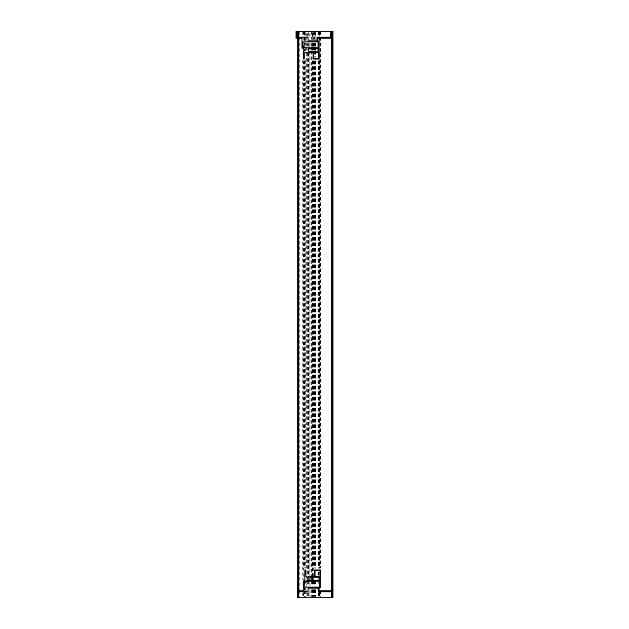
<?xml version="1.0" encoding="UTF-8"?>
<svg xmlns="http://www.w3.org/2000/svg" width="629" height="629" viewBox="0 0 629 629"><rect width="100%" height="100%" fill="white"/><g stroke="black" fill="none" stroke-linecap="round" stroke-linejoin="round"><path stroke-width="0.47" stroke-dasharray="3.15 2.36" d="M320.499 31.45L320.499 36.364M320.499 37.347L320.499 568.066M320.499 590.67L320.499 596.567M320.106 31.45L320.106 36.364M320.106 37.347L320.106 568.066M320.106 590.67L320.106 596.567M320.012 31.45L320.004 36.364M320.012 37.347L320.012 568.066M320.012 590.67L320.012 596.567M319.768 33.416L319.768 36.364M319.768 37.347L319.768 40.295M319.768 60.934L319.768 568.066M319.768 592.636L319.768 596.567M319.516 31.45L319.516 36.364M319.532 37.347L319.516 40.295M319.532 60.934L319.516 568.066M319.516 592.636L319.516 596.567M319.359 31.45L319.351 36.364M319.351 37.347L319.359 40.295M319.351 60.934L319.367 568.066M319.359 592.636L319.367 596.567M319.123 31.45L319.123 36.364M319.123 60.934L319.123 568.066M319.123 571.997L319.076 575.928M319.123 592.636L319.123 596.567M318.966 31.45L318.966 36.364M318.966 60.934L318.966 568.066M318.966 571.997L318.966 575.928M318.966 592.636L318.966 596.567M318.636 31.45L318.533 36.364M318.533 60.934L318.549 568.066M318.549 571.997L318.636 575.928M318.533 592.636L318.636 596.567M318.14 31.45L318.148 36.364M318.14 60.934L318.148 568.066M318.14 571.997L318.148 575.928M318.148 576.911L318.14 579.859M318.14 580.842L318.148 585.756M318.148 592.636L318.14 596.567M315.624 31.45L315.624 36.364M315.624 43.244L315.624 46.192M315.624 47.175L315.624 50.123M315.624 51.106L315.624 57.003M315.624 60.934L315.624 568.066M315.624 580.842L315.624 585.756M315.624 589.688L315.624 596.567M315.271 33.416L315.271 39.312M315.271 43.244L315.271 46.192M315.271 47.175L315.271 50.123M315.271 51.106L315.271 57.003M315.271 60.934L315.271 568.066M315.271 580.842L315.271 585.756M315.271 589.688L315.271 596.567M314.995 31.45L314.995 39.312M314.995 43.244L314.995 46.192M314.995 47.175L314.995 50.123M314.995 51.106L314.995 57.003M314.995 60.934L314.995 568.066M314.995 580.842L314.995 585.756M314.995 589.688L314.995 596.567M314.602 31.45L314.602 39.312M314.602 43.244L314.602 46.192M314.602 47.175L314.602 50.123M314.602 51.106L314.602 57.003M314.602 60.934L314.602 568.066M314.602 580.842L314.602 585.756M314.602 589.688L314.602 596.567M314.107 31.45L314.115 39.312M314.107 43.244L314.115 46.192M314.115 47.175L314.107 50.123M314.115 60.934L314.107 568.066M314.115 580.842L314.107 585.756M314.115 589.688L314.107 596.567M313.91 33.416L313.91 39.312M313.91 43.244L313.91 46.192M313.91 47.175L313.918 50.123M313.91 60.934L313.918 568.066M313.91 580.842L313.918 585.756M313.91 589.688L313.91 596.567M313.281 31.45L313.281 39.312M313.281 43.244L313.281 46.192M313.281 47.175L313.281 50.123M313.281 60.934L313.281 575.928M313.281 576.911L313.281 579.859M313.281 580.842L313.281 585.756M313.281 589.688L313.281 596.567M312.888 31.45L312.888 39.312M312.888 43.244L312.888 46.192M312.888 47.175L312.888 50.123M312.888 60.934L312.888 575.928M312.888 576.911L312.888 579.859M312.888 580.842L312.888 585.756M312.888 589.688L312.888 596.567M312.739 33.416L312.739 39.312M312.739 43.244L312.739 46.192M312.739 47.175L312.739 50.123M312.739 60.934L312.739 579.859M312.739 580.842L312.739 585.756M312.739 589.688L312.739 596.567M312.542 33.416L312.542 39.312M312.542 43.244L312.542 46.192M312.542 47.175L312.542 50.123M312.542 60.934L312.542 575.928M312.542 576.911L312.542 579.859M312.542 580.842L312.542 585.756M312.542 589.688L312.542 596.567M311.905 31.45L311.905 39.312M311.905 43.244L311.905 46.192M311.905 47.175L311.905 50.123M311.905 51.106L311.905 575.928M311.905 576.911L311.905 579.859M311.905 580.842L311.905 585.756M311.905 589.688L311.905 596.567M311.512 31.45L311.512 39.312M311.512 43.244L311.512 46.192M311.512 47.175L311.512 50.123M311.512 51.106L311.512 575.928M311.512 576.911L311.512 579.859M311.512 580.842L311.512 585.756M311.512 589.688L311.512 596.567M309.932 33.416L309.932 39.312M309.932 43.244L309.932 46.192M309.932 47.175L309.932 50.123M309.932 51.106L309.932 575.928M309.932 582.808L309.932 585.756M309.932 589.688L309.932 596.567M308.91 33.416L308.91 36.364M308.91 43.244L308.91 46.192M308.91 53.072L308.91 575.928M308.91 576.911L308.91 579.859M308.91 580.842L308.91 585.756M308.91 592.636L308.91 596.567M308.808 53.072L308.808 577.894M308.186 31.45L308.186 36.364M308.186 43.244L308.186 46.192M308.186 53.072L308.186 575.928M308.186 576.911L308.186 579.859M308.186 580.842L308.186 585.756M308.186 592.636L308.186 596.567M307.793 33.416L307.793 36.364M307.793 43.244L307.793 46.192M307.793 53.072L307.793 575.928M307.793 576.911L307.793 579.859M307.793 580.842L307.793 585.756M307.793 592.636L307.793 596.567M307.031 33.416L307.031 36.364M307.031 43.244L307.031 46.192M307.031 47.175L307.031 575.928M307.031 576.911L307.031 579.859M307.031 580.842L307.031 585.756M307.031 592.636L307.031 596.567M306.174 33.416L306.174 36.364M306.174 37.347L306.174 46.192M306.174 47.175L306.174 568.066M306.174 583.791L306.174 589.688M306.174 590.67L306.174 596.567M305.757 31.45L305.757 36.364M305.757 37.347L305.757 45.209M305.757 49.141L305.757 51.106M305.757 59.952L305.757 568.066M305.757 587.722L305.757 589.688M305.757 590.67L305.757 596.567M304.931 33.416L304.931 36.364M304.931 37.347L304.931 45.209M304.931 49.141L304.931 51.106M304.931 60.934L304.931 568.066M304.931 587.722L304.931 589.688M304.931 590.67L304.931 596.567M304.774 31.45L304.774 36.364M304.774 37.347L304.774 45.209M304.774 49.141L304.774 51.106M304.774 60.934L304.774 568.066M304.774 587.722L304.774 589.688M304.774 590.67L304.774 596.567M304.381 31.45L304.381 36.364M304.381 37.347L304.381 45.209M304.381 49.141L304.381 51.106M304.381 60.934L304.381 568.066M304.381 587.722L304.381 589.688M304.381 590.67L304.381 596.567M303.65 31.45L303.65 41.278M303.65 60.934L303.65 569.048M303.65 592.636L303.65 596.567M303.398 31.45L303.398 36.364M303.398 60.934L303.398 579.859M303.398 592.636L303.398 596.567M302.667 31.45L302.667 36.364M302.667 59.952L302.667 579.859M302.667 592.636L302.667 596.567M299.608 31.45L299.608 36.364M299.608 37.347L299.608 589.688M299.608 590.67L299.608 596.567"/><path stroke-width="0.94" d="M307.259 581.015L309.932 580.347L319.516 580.347L319.516 577.398L309.932 577.398L309.932 580.347L305.757 581.33L305.757 582.8L304.774 582.8L304.774 570.023L305.757 570.023L305.757 576.416L306.795 576.416L306.795 577.398L308.289 577.398L308.289 576.416L314.602 576.416L314.602 570.023L320.499 570.023L320.499 587.722L319.516 587.722L319.516 581.33L308.91 581.33A3.027 3.027 0 0 0 307.259 581.015L305.757 581.33M304.373 47.67L305.309 47.875A3.027 3.027 0 0 0 307.518 47.67L318.132 47.67L318.132 41.278L319.115 41.278L319.115 58.977L313.218 58.977L313.218 52.584L304.373 52.584L304.373 58.977L303.39 58.977L303.39 46.2L304.373 46.2L304.373 47.67L305.309 47.875M297.501 590.67L303.398 590.67L303.398 580.842L304.381 580.842L304.381 587.234L319.123 587.234L319.123 590.67L332.883 590.67M298.484 591.653L304.931 591.653A1.447 1.447 0 0 1 307.031 591.653L308.171 591.378L308.186 588.217L318.14 588.217L318.478 591.645L331.9 591.653M331.9 31.45L331.9 597.55M331.766 31.45L331.766 597.55M331.499 31.45L331.499 38.33L317.739 38.33L317.739 41.766L302.997 41.766L302.997 48.158L302.014 48.158L302.014 38.33L296.117 38.33L296.117 31.45L297.1 31.45L297.1 37.347L304.916 37.347A1.447 1.447 0 0 0 307.015 37.347L308.155 37.622L308.179 40.783L316.757 40.783L317.087 37.355L330.516 37.347L330.516 31.45M298.626 31.45L298.626 597.55M298.484 31.45L298.484 597.55M332.883 31.45L297.501 31.45L297.501 597.55L332.883 597.55L332.883 31.45M318.132 48.653L308.548 48.653L308.548 51.602L318.132 51.602L318.132 48.653M318.722 52.584L313.612 52.584L313.612 58.583L318.722 58.583L318.722 52.584M320.106 570.417L314.995 570.417L314.995 576.416L320.106 576.416L320.106 570.417"/></g></svg>
